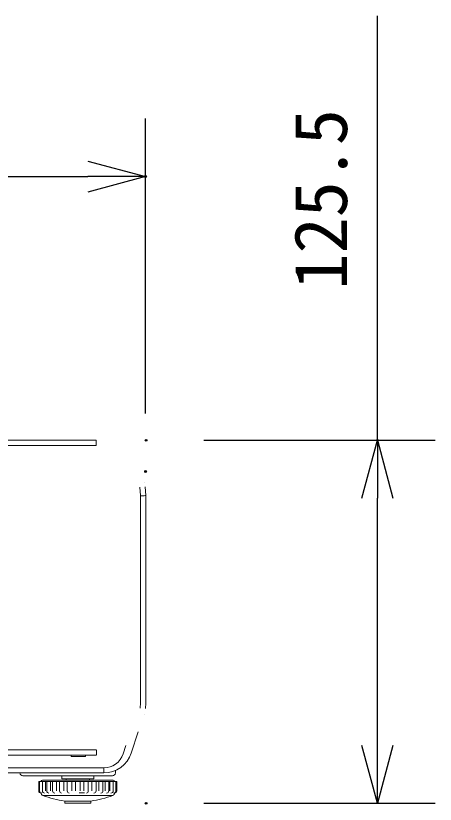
# Model space of a CAD drawing. Units: millimetres, scale not verified. Extents: x -62 to 63, y -57 to 57.
# Drawn here: x -10.62 to 3.88, y 12.45 to 39.68 of the extents above; entities that cross this region are included whole.
import ezdxf
from ezdxf.enums import TextEntityAlignment as Align

# ---------------------------------------------------------------- set-up
doc = ezdxf.new("R2010")
doc.units = ezdxf.units.MM
doc.header["$LTSCALE"] = 0.125
doc.header["$PDMODE"] = 32
doc.header["$PDSIZE"] = 0.0625
for name, color, linetype in [('0-0_0', 7, 'Continuous'), ('0-4_DEFPOINTS', 7, 'Continuous'), ('0-6_SUNPO', 7, 'Continuous')]:
    doc.layers.add(name, color=color, linetype=linetype)
doc.layers.add('0-5_GAIKEI', color=7, linetype='Continuous', lineweight=18)
doc.styles.add('ＭＳ ゴシック', font='')
doc.styles.get('ＭＳ ゴシック').set_extended_font_data('MS Gothic')

# ---------------------------------------------------------------- blocks, each defined once
blk = doc.blocks.new('_OPEN30')
at = {"layer": '0-0_0'}
blk.add_line((0, 0), (-1, 0), dxfattribs=at)
blk.add_lwpolyline([(-1, 0.26795), (0, 0), (-1, -0.26795)], dxfattribs=at)
blk = doc.blocks.new('D5')
at = {"layer": '0-4_DEFPOINTS'}
for p in [(-13.6588, 28.5889), (-5.6588, 28.5889), (-13.6588, 16.0477)]:
    blk.add_point(p, dxfattribs=at)
at = {"layer": '0-6_SUNPO'}
for p, q in [((-5.6588, 28.5889), (-5.6588, 43.2555)), ((-11.6588, 28.5889), (-3.6588, 28.5889)), ((-5.6588, 18.0477), (-5.6588, 26.5889)), ((-11.6588, 16.0477), (-3.6588, 16.0477))]:
    blk.add_line(p, q, dxfattribs=at)
at = {"layer": '0-6_SUNPO', "xscale": 2, "yscale": 2}
for p, rotation in [((-5.6588, 28.5889), 90), ((-5.6588, 16.0477), 270)]:
    blk.add_blockref('_OPEN30', p, dxfattribs=dict(at, rotation=rotation))
at = {"layer": '0-6_SUNPO', "style": 'ＭＳ ゴシック'}
blk.add_text('125.5', height=1.833, rotation=90, dxfattribs=at).set_placement((-6.1588, 33.7972), align=Align.BOTTOM_LEFT)
blk = doc.blocks.new('D4')
at = {"layer": '0-4_DEFPOINTS'}
for p in [(-13.6738, 37.7012), (-13.6738, 27.5097)]:
    blk.add_point(p, dxfattribs=at)
at = {"layer": '0-6_SUNPO'}
for p, q in [((-13.6738, 29.5097), (-13.6738, 39.7012)), ((-54.6738, 37.7012), (-15.6738, 37.7012))]:
    blk.add_line(p, q, dxfattribs=at)
at = {"layer": '0-6_SUNPO', "xscale": 2, "yscale": 2}
blk.add_blockref('_OPEN30', (-13.6738, 37.7012), dxfattribs=at)

msp = doc.modelspace()

# ---------------------------------------------------------------- linework, layer by layer
at = {"layer": '0-5_GAIKEI'}
for p, q in [((-47.4214, 25.0178), (-7.8443, 25.0178)), ((-6.157, 23.5576), (-6.157, 23.5576)), ((-6.1423, 23.4066), (-6.1266, 23.1076)), ((-6.1266, 23.1076), (-6.1266, 15.9383)), ((-6.1266, 15.9383), (-6.1366, 15.7479)), ((-6.6273, 14.2152), (-6.3893, 14.9414)), ((-47.4271, 14.1367), (-7.8386, 14.1367)), ((-47.6838, 13.5266), (-7.5826, 13.5266))]:
    msp.add_line(p, q, dxfattribs=at)
at = {"layer": '0-5_GAIKEI', "color": 1}
for p, q in [((-7.8443, 24.8368), (-38.7127, 24.8368)), ((-7.8401, 24.8368), (-7.8401, 25.0178)), ((-6.3259, 23.3999), (-6.3105, 23.1057)), ((-6.3105, 23.1057), (-6.3105, 15.9461)), ((-6.1266, 23.1076), (-6.1308, 23.1075)), ((-6.3105, 15.9461), (-6.3203, 15.7605)), ((-6.1568, 15.562), (-6.1569, 15.562)), ((-6.8166, 14.4742), (-6.9124, 14.1819)), ((-47.4271, 14.3236), (-7.8386, 14.3236)), ((-7.8344, 14.1407), (-7.8344, 14.3236)), ((-8.2088, 14.0967), (-8.4568, 14.0967)), ((-8.2088, 14.0967), (-8.2068, 14.1367)), ((-7.8346, 14.1367), (-7.8334, 14.1367)), ((-7.8344, 14.1407), (-7.8344, 14.1367)), ((-29.3755, 13.6999), (-7.5826, 13.6999)), ((-7.5777, 13.6999), (-7.5777, 13.5266)), ((-10.4783, 13.5249), (-10.4783, 13.5266)), ((-9.1764, 13.4266), (-10.3783, 13.4266)), ((-9.1764, 13.5266), (-9.1764, 13.5249)), ((-9.1764, 13.4266), (-8.4763, 13.4266)), ((-9.0269, 13.3266), (-9.0269, 13.4266)), ((-8.4763, 13.5266), (-8.4763, 13.5249)), ((-8.4763, 13.4266), (-7.2745, 13.4266)), ((-7.9268, 13.4266), (-7.9268, 13.3266)), ((-7.173, 13.6121), (-7.1745, 13.5249)), ((-9.8269, 13.2266), (-9.7951, 13.2266)), ((-9.8269, 12.9066), (-9.8269, 13.2266)), ((-9.7951, 13.2266), (-9.7012, 13.2266)), ((-9.7951, 12.9066), (-9.7951, 13.2266)), ((-9.7019, 13.2766), (-8.4768, 13.2766)), ((-9.7012, 13.2266), (-9.5887, 13.2266)), ((-9.7012, 12.9066), (-9.7012, 13.2266)), ((-9.5887, 13.2266), (-9.5498, 13.2266)), ((-9.5887, 12.9066), (-9.5887, 13.2266)), ((-9.5498, 13.2266), (-9.4219, 13.2266)), ((-9.5498, 12.9066), (-9.5498, 13.2266)), ((-9.4219, 13.2266), (-9.3487, 13.2266)), ((-9.4219, 12.9066), (-9.4219, 13.2266)), ((-9.3487, 13.2266), (-9.2078, 13.2266)), ((-9.3487, 12.9066), (-9.3487, 13.2266)), ((-9.2078, 13.2266), (-9.1079, 13.2266)), ((-9.2078, 12.9066), (-9.2078, 13.2266)), ((-9.1079, 13.2266), (-8.9569, 13.2266)), ((-9.1079, 12.9066), (-9.1079, 13.2266)), ((-9.0269, 13.3266), (-8.4768, 13.3266)), ((-8.9569, 13.2266), (-8.8395, 13.2266)), ((-8.9569, 12.9066), (-8.9569, 13.2266)), ((-8.8769, 13.2766), (-8.8769, 13.3267)), ((-8.8395, 13.2266), (-8.682, 13.2266)), ((-8.8395, 12.9066), (-8.8395, 13.2266)), ((-8.682, 13.2266), (-8.5568, 13.2266)), ((-8.682, 12.9066), (-8.682, 13.2266)), ((-8.5568, 13.2266), (-8.3968, 13.2266)), ((-8.5568, 13.2266), (-8.5568, 12.9066)), ((-8.4768, 13.3266), (-7.9268, 13.3266)), ((-8.4768, 13.2766), (-7.2517, 13.2766)), ((-8.3968, 13.2266), (-8.2716, 13.2266)), ((-8.3968, 12.9066), (-8.3968, 13.2266)), ((-8.1142, 13.2266), (-8.2716, 13.2266)), ((-8.2716, 13.2266), (-8.2716, 12.9066)), ((-8.1142, 13.2266), (-7.9967, 13.2266)), ((-8.1142, 13.2266), (-8.1142, 12.9066)), ((-8.0768, 13.3267), (-8.0768, 13.2766)), ((-7.8457, 13.2266), (-7.9967, 13.2266)), ((-7.9967, 13.2266), (-7.9967, 12.9066)), ((-7.8457, 13.2266), (-7.7459, 13.2266)), ((-7.8457, 13.2266), (-7.8457, 12.9066)), ((-7.6049, 13.2266), (-7.7459, 13.2266)), ((-7.7459, 13.2266), (-7.7459, 12.9066)), ((-7.6049, 13.2266), (-7.5317, 13.2266)), ((-7.6049, 13.2266), (-7.6049, 12.9066)), ((-7.4038, 13.2266), (-7.5317, 13.2266)), ((-7.5317, 13.2266), (-7.5317, 12.9066)), ((-7.4038, 13.2266), (-7.3649, 13.2266)), ((-7.4038, 13.2266), (-7.4038, 12.9066)), ((-7.2525, 13.2266), (-7.3649, 13.2266)), ((-7.3649, 13.2266), (-7.3649, 12.9066)), ((-7.1585, 13.2266), (-7.2525, 13.2266)), ((-7.2525, 13.2266), (-7.2525, 12.9066)), ((-7.1267, 13.2266), (-7.1585, 13.2266)), ((-7.1585, 13.2266), (-7.1585, 12.9066)), ((-7.1267, 13.2266), (-7.1267, 12.9066)), ((-8.2424, 12.8445), (-8.4265, 12.8445)), ((-9.6878, 12.7512), (-8.4768, 12.7512)), ((-8.9269, 12.5567), (-8.0268, 12.5567)), ((-8.9269, 12.4765), (-8.9269, 12.5567)), ((-8.4768, 12.7512), (-7.2658, 12.7512)), ((-8.0268, 12.5567), (-8.0268, 12.4765)), ((-8.0268, 12.4765), (-8.9269, 12.4765))]:
    msp.add_line(p, q, dxfattribs=at)
msp.add_lwpolyline([(-8.4568, 14.0967), (-8.7049, 14.0967), (-8.7068, 14.1367)], dxfattribs=at)
at = {"layer": '0-5_GAIKEI'}
msp.add_arc((-7.5777, 14.5267), 1.0001, 270, 341.85, dxfattribs=at)
at = {"layer": '0-5_GAIKEI', "color": 1}
for centre, radius, start, end in [((-7.5777, 14.3999), 0.7001, 270, 341.85), ((-10.3783, 13.5266), 0.1, 181, 270), ((-7.2745, 13.5266), 0.1, 270, 359), ((-9.7019, 13.2266), 0.05, 90, 180), ((-7.2517, 13.2266), 0.05, 0, 90), ((-9.7469, 12.9066), 0.08, 180, 267.56181), ((-9.7151, 12.9066), 0.08, 180, 267.50967), ((-9.6519, 12.8445), 0.1, 190.25302, 248.98319), ((-9.6212, 12.9066), 0.08, 180, 267.30186), ((-9.4698, 12.9066), 0.08, 180, 266.88327), ((-9.2687, 12.9066), 0.08, 180, 266.08234), ((-9.0279, 12.9066), 0.08, 180, 264.35917), ((-8.7594, 12.9066), 0.08, 180, 258.41947), ((-8.1942, 12.9066), 0.08, 281.45958, 0.00075), ((-7.9257, 12.9066), 0.08, 275.72717, 0), ((-7.6849, 12.9066), 0.08, 273.95947, 0), ((-7.4838, 12.9066), 0.08, 273.14554, 0), ((-7.3325, 12.9066), 0.08, 272.72155, 360), ((-7.3017, 12.8445), 0.1, 291.01679, 349.69947), ((-7.2385, 12.9066), 0.08, 272.50794, 0), ((-7.2067, 12.9066), 0.08, 272.42585, 0), ((-8.4768, 15.9031), 3.3766, 248.9832, 262.3406), ((-8.4768, 15.9031), 3.3766, 277.6594, 291.0168)]:
    msp.add_arc(centre, radius, start, end, dxfattribs=at)
for centre, major_axis, ratio, start_param, end_param in [((-6.3105, 23.1026), (0.18, 0.0047), 0.01744, 4.7128457, 6.2303608), ((-6.2891, 26.1365), (-0.1583, 3.029), 0.002915, 3.1416659, 3.1426392)]:
    msp.add_ellipse(centre, major_axis=major_axis, ratio=ratio, start_param=start_param, end_param=end_param, dxfattribs=at)

# ---------------------------------------------------------------- block references
at = {"layer": '0-6_SUNPO'}
for name in ['D5', 'D4']:
    msp.add_blockref(name, (7.543, -3.5711), dxfattribs=at)

doc.saveas('drawing.dxf')
